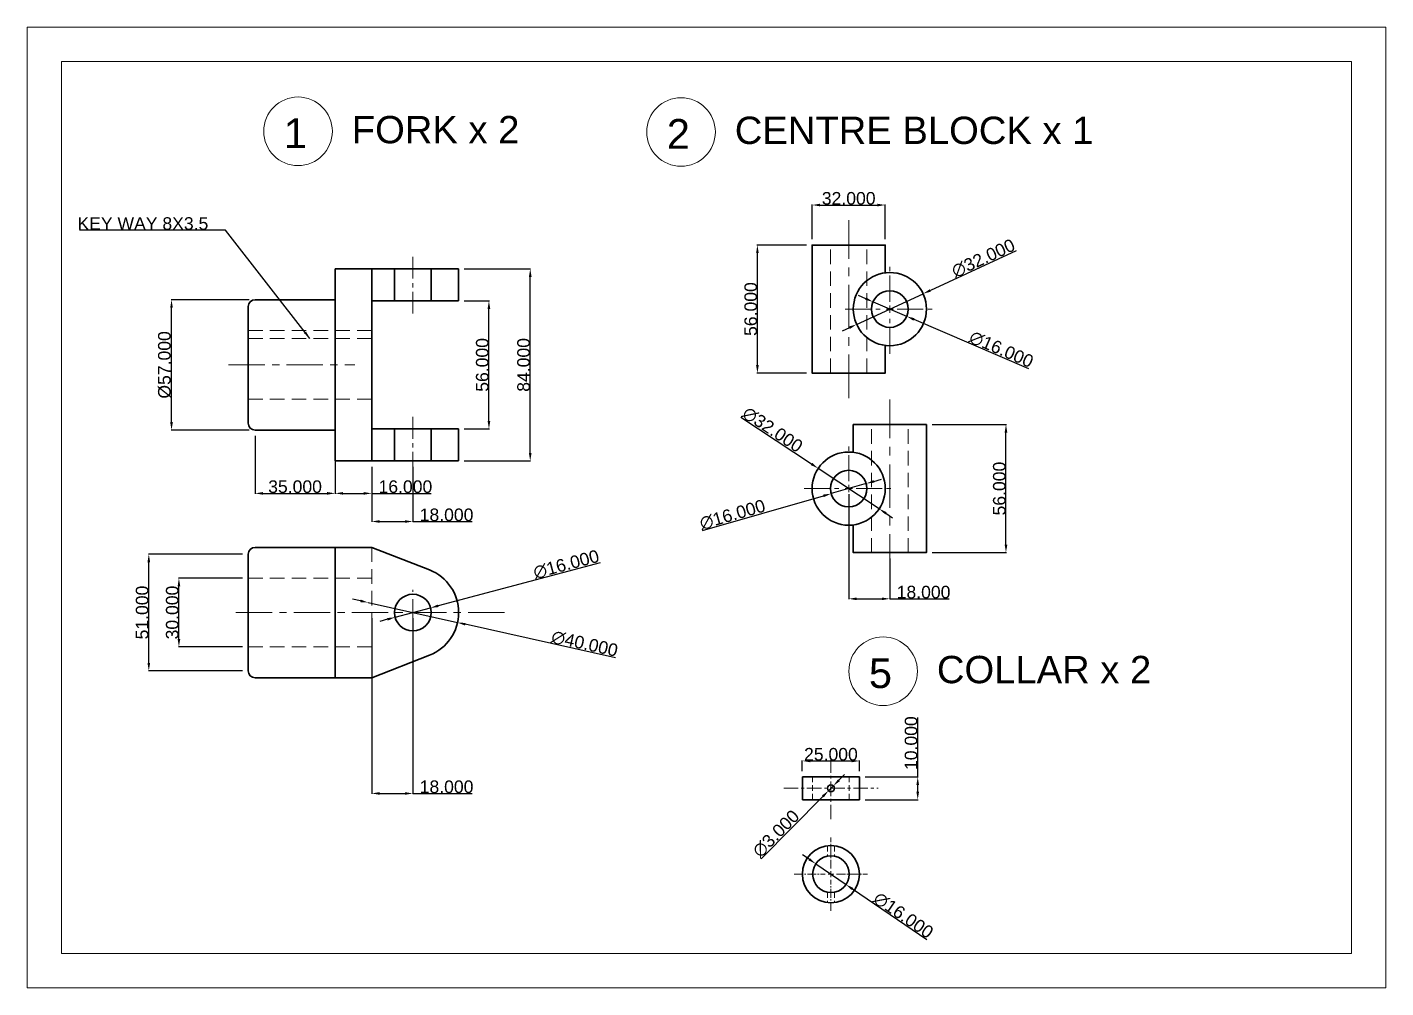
# Model space of a CAD drawing. Header units: millimetres. Extents: x 3164 to 4418, y 1222 to 1642.
# Drawn here: x 3164 to 3758, y 1222 to 1642 of the extents above; entities that cross this region are included whole.
import ezdxf

# ---------------------------------------------------------------- set-up
doc = ezdxf.new("R2010")
doc.units = ezdxf.units.MM
for name, pattern in [('CENTER', [50.8, 31.75, -6.35, 6.35, -6.35]), ('CENTER2', [28.575, 19.05, -3.175, 3.175, -3.175]), ('HIDDEN', [9.525, 6.35, -3.175])]:
    doc.linetypes.add(name, pattern=pattern)
for name, color, linetype, lineweight in [('centerLine', 3, 'CENTER', 18), ('dim', 7, 'Continuous', 18), ('hidden', 152, 'HIDDEN', 18), ('object', 50, 'Continuous', 30)]:
    doc.layers.add(name, color=color, linetype=linetype, lineweight=lineweight)
doc.styles.get("Standard").update_dxf_attribs({"font": 'arial.ttf'})
doc.dimstyles.get("Standard").update_dxf_attribs({"dimtxt": 5.5, "dimasz": 3.5, "dimexe": 0.18, "dimexo": 2.5, "dimgap": 0.09, "dimtad": 1, "dimdec": 3, "dimzin": 0, "dimdsep": 46, "dimtxsty": 'Standard', "dimcen": 0.09, "dimclre": 3, "dimadec": 0, "dimazin": 0, "dimtfac": 1, "dimtdec": 3, "dimtmove": 0, "dimatfit": 3, "dimfxl": 1, "dimtolj": 1, "dimtzin": 0, "dimarcsym": 0})

# ---------------------------------------------------------------- blocks, each defined once
blk = doc.blocks.new('*D6')
at = {"layer": 'Defpoints', "color": 0, "transparency": 16777216}
for p in [(3226.88, 1522.41), (3263.38, 1522.41), (3263.38, 1465.41)]:
    blk.add_point(p, dxfattribs=at)
at = {"layer": 'dim', "color": 3, "lineweight": -2, "transparency": 16777216}
for p, q in [((3260.88, 1522.41), (3226.7, 1522.41)), ((3260.88, 1465.41), (3226.7, 1465.41))]:
    blk.add_line(p, q, dxfattribs=at)
at = {"layer": 'dim', "color": 0, "lineweight": -2, "transparency": 16777216}
blk.add_line((3226.88, 1468.91), (3226.88, 1518.91), dxfattribs=at)
at = {"layer": 'dim', "color": 0, "transparency": 16777216}
for points in [[(3226.29, 1518.91), (3227.46, 1518.91), (3226.88, 1522.41)], [(3226.29, 1468.91), (3227.46, 1468.91), (3226.88, 1465.41)]]:
    blk.add_solid(points, dxfattribs=at)
at = {"layer": 'dim', "color": 0, "transparency": 16777216, "insert": (3223.82, 1493.91), "char_height": 5.5, "attachment_point": 5, "rotation": 90}
blk.add_mtext('\\A1;%%C57.000', dxfattribs=at)
blk = doc.blocks.new('*D9')
at = {"layer": 'Defpoints', "color": 0, "transparency": 16777216}
for p in [(3263.38, 1465.41), (3298.38, 1465.41), (3298.38, 1437.75)]:
    blk.add_point(p, dxfattribs=at)
at = {"layer": 'dim', "color": 3, "lineweight": -2, "transparency": 16777216}
for p, q in [((3263.38, 1462.91), (3263.38, 1437.57)), ((3298.38, 1462.91), (3298.38, 1437.57))]:
    blk.add_line(p, q, dxfattribs=at)
at = {"layer": 'dim', "color": 0, "lineweight": -2, "transparency": 16777216}
blk.add_line((3266.88, 1437.75), (3294.88, 1437.75), dxfattribs=at)
at = {"layer": 'dim', "color": 0, "transparency": 16777216}
for points in [[(3266.88, 1438.33), (3266.88, 1437.16), (3263.38, 1437.75)], [(3294.88, 1438.33), (3294.88, 1437.16), (3298.38, 1437.75)]]:
    blk.add_solid(points, dxfattribs=at)
at = {"layer": 'dim', "color": 0, "transparency": 16777216, "insert": (3280.88, 1440.65), "char_height": 5.5, "attachment_point": 5}
blk.add_mtext('\\A1;35.000', dxfattribs=at)
blk = doc.blocks.new('*D10')
at = {"layer": 'Defpoints', "color": 0, "transparency": 16777216}
for p in [(3298.38, 1451.91), (3314.38, 1451.91), (3314.38, 1437.75)]:
    blk.add_point(p, dxfattribs=at)
at = {"layer": 'dim', "color": 3, "lineweight": -2, "transparency": 16777216}
for p, q in [((3298.38, 1449.41), (3298.38, 1437.57)), ((3314.38, 1449.41), (3314.38, 1437.57))]:
    blk.add_line(p, q, dxfattribs=at)
at = {"layer": 'dim', "color": 0, "lineweight": -2, "transparency": 16777216}
for p, q in [((3301.88, 1437.75), (3310.88, 1437.75)), ((3314.38, 1437.75), (3340.36, 1437.75))]:
    blk.add_line(p, q, dxfattribs=at)
at = {"layer": 'dim', "color": 0, "transparency": 16777216}
for points in [[(3301.88, 1438.33), (3301.88, 1437.16), (3298.38, 1437.75)], [(3310.88, 1438.33), (3310.88, 1437.16), (3314.38, 1437.75)]]:
    blk.add_solid(points, dxfattribs=at)
at = {"layer": 'dim', "color": 0, "transparency": 16777216, "insert": (3329.12, 1440.65), "char_height": 5.5, "attachment_point": 5}
blk.add_mtext('\\A1;16.000', dxfattribs=at)
blk = doc.blocks.new('*D12')
at = {"layer": 'Defpoints', "color": 0, "transparency": 16777216}
for p in [(3314.38, 1385.64), (3332.38, 1385.64), (3332.38, 1306.55)]:
    blk.add_point(p, dxfattribs=at)
at = {"layer": 'dim', "color": 3, "lineweight": -2, "transparency": 16777216}
for p, q in [((3314.38, 1383.14), (3314.38, 1306.37)), ((3332.38, 1383.14), (3332.38, 1306.37))]:
    blk.add_line(p, q, dxfattribs=at)
at = {"layer": 'dim', "color": 0, "lineweight": -2, "transparency": 16777216}
for p, q in [((3317.88, 1306.55), (3328.88, 1306.55)), ((3332.38, 1306.55), (3358.36, 1306.55))]:
    blk.add_line(p, q, dxfattribs=at)
at = {"layer": 'dim', "color": 0, "transparency": 16777216}
for points in [[(3317.88, 1307.13), (3317.88, 1305.97), (3314.38, 1306.55)], [(3328.88, 1307.13), (3328.88, 1305.97), (3332.38, 1306.55)]]:
    blk.add_solid(points, dxfattribs=at)
at = {"layer": 'dim', "color": 0, "transparency": 16777216, "insert": (3347.12, 1309.45), "char_height": 5.5, "attachment_point": 5}
blk.add_mtext('\\A1;18.000', dxfattribs=at)
blk = doc.blocks.new('*D13')
at = {"layer": 'Defpoints', "color": 0, "transparency": 16777216}
for p in [(3352.38, 1535.91), (3383.7, 1535.91), (3352.38, 1451.91)]:
    blk.add_point(p, dxfattribs=at)
at = {"layer": 'dim', "color": 3, "lineweight": -2, "transparency": 16777216}
for p, q in [((3354.88, 1535.91), (3383.88, 1535.91)), ((3354.88, 1451.91), (3383.88, 1451.91))]:
    blk.add_line(p, q, dxfattribs=at)
at = {"layer": 'dim', "color": 0, "lineweight": -2, "transparency": 16777216}
blk.add_line((3383.7, 1455.41), (3383.7, 1532.41), dxfattribs=at)
at = {"layer": 'dim', "color": 0, "transparency": 16777216}
for points in [[(3383.12, 1532.41), (3384.28, 1532.41), (3383.7, 1535.91)], [(3383.12, 1455.41), (3384.28, 1455.41), (3383.7, 1451.91)]]:
    blk.add_solid(points, dxfattribs=at)
at = {"layer": 'dim', "color": 0, "transparency": 16777216, "insert": (3380.8, 1493.91), "char_height": 5.5, "attachment_point": 5, "rotation": 90}
blk.add_mtext('\\A1;84.000', dxfattribs=at)
blk = doc.blocks.new('*D14')
at = {"layer": 'Defpoints', "color": 0, "transparency": 16777216}
for p in [(3352.38, 1521.91), (3365.64, 1521.91), (3352.38, 1465.91)]:
    blk.add_point(p, dxfattribs=at)
at = {"layer": 'dim', "color": 3, "lineweight": -2, "transparency": 16777216}
for p, q in [((3354.88, 1521.91), (3365.82, 1521.91)), ((3354.88, 1465.91), (3365.82, 1465.91))]:
    blk.add_line(p, q, dxfattribs=at)
at = {"layer": 'dim', "color": 0, "lineweight": -2, "transparency": 16777216}
blk.add_line((3365.64, 1469.41), (3365.64, 1518.41), dxfattribs=at)
at = {"layer": 'dim', "color": 0, "transparency": 16777216}
for points in [[(3365.06, 1518.41), (3366.23, 1518.41), (3365.64, 1521.91)], [(3365.06, 1469.41), (3366.23, 1469.41), (3365.64, 1465.91)]]:
    blk.add_solid(points, dxfattribs=at)
at = {"layer": 'dim', "color": 0, "transparency": 16777216, "insert": (3362.75, 1493.91), "char_height": 5.5, "attachment_point": 5, "rotation": 90}
blk.add_mtext('\\A1;56.000', dxfattribs=at)
blk = doc.blocks.new('*D15')
at = {"layer": 'Defpoints', "color": 0, "transparency": 16777216}
for p in [(3314.38, 1451.91), (3332.38, 1451.91), (3332.38, 1425.44)]:
    blk.add_point(p, dxfattribs=at)
at = {"layer": 'dim', "color": 3, "lineweight": -2, "transparency": 16777216}
for p, q in [((3314.38, 1449.41), (3314.38, 1425.26)), ((3332.38, 1449.41), (3332.38, 1425.26))]:
    blk.add_line(p, q, dxfattribs=at)
at = {"layer": 'dim', "color": 0, "lineweight": -2, "transparency": 16777216}
for p, q in [((3317.88, 1425.44), (3328.88, 1425.44)), ((3332.38, 1425.44), (3358.36, 1425.44))]:
    blk.add_line(p, q, dxfattribs=at)
at = {"layer": 'dim', "color": 0, "transparency": 16777216}
for points in [[(3317.88, 1426.02), (3317.88, 1424.86), (3314.38, 1425.44)], [(3328.88, 1426.02), (3328.88, 1424.86), (3332.38, 1425.44)]]:
    blk.add_solid(points, dxfattribs=at)
at = {"layer": 'dim', "color": 0, "transparency": 16777216, "insert": (3347.12, 1428.34), "char_height": 5.5, "attachment_point": 5}
blk.add_mtext('\\A1;18.000', dxfattribs=at)
blk = doc.blocks.new('*D16')
at = {"layer": 'Defpoints', "color": 0, "transparency": 16777216}
for p in [(3230.11, 1400.64), (3260.38, 1400.64), (3260.38, 1370.64)]:
    blk.add_point(p, dxfattribs=at)
at = {"layer": 'dim', "color": 3, "lineweight": -2, "transparency": 16777216}
for p, q in [((3257.88, 1400.64), (3229.93, 1400.64)), ((3257.88, 1370.64), (3229.93, 1370.64))]:
    blk.add_line(p, q, dxfattribs=at)
at = {"layer": 'dim', "color": 0, "lineweight": -2, "transparency": 16777216}
blk.add_line((3230.11, 1374.14), (3230.11, 1397.14), dxfattribs=at)
at = {"layer": 'dim', "color": 0, "transparency": 16777216}
for points in [[(3229.53, 1397.14), (3230.7, 1397.14), (3230.11, 1400.64)], [(3229.53, 1374.14), (3230.7, 1374.14), (3230.11, 1370.64)]]:
    blk.add_solid(points, dxfattribs=at)
at = {"layer": 'dim', "color": 0, "transparency": 16777216, "insert": (3227.21, 1385.64), "char_height": 5.5, "attachment_point": 5, "rotation": 90}
blk.add_mtext('\\A1;30.000', dxfattribs=at)
blk = doc.blocks.new('*D17')
at = {"layer": 'Defpoints', "color": 0, "transparency": 16777216}
for p in [(3216.94, 1411.14), (3260.38, 1411.14), (3260.38, 1360.14)]:
    blk.add_point(p, dxfattribs=at)
at = {"layer": 'dim', "color": 3, "lineweight": -2, "transparency": 16777216}
for p, q in [((3257.88, 1411.14), (3216.76, 1411.14)), ((3257.88, 1360.14), (3216.76, 1360.14))]:
    blk.add_line(p, q, dxfattribs=at)
at = {"layer": 'dim', "color": 0, "lineweight": -2, "transparency": 16777216}
blk.add_line((3216.94, 1363.64), (3216.94, 1407.64), dxfattribs=at)
at = {"layer": 'dim', "color": 0, "transparency": 16777216}
for points in [[(3216.35, 1407.64), (3217.52, 1407.64), (3216.94, 1411.14)], [(3216.35, 1363.64), (3217.52, 1363.64), (3216.94, 1360.14)]]:
    blk.add_solid(points, dxfattribs=at)
at = {"layer": 'dim', "color": 0, "transparency": 16777216, "insert": (3214.04, 1385.64), "char_height": 5.5, "attachment_point": 5, "rotation": 90}
blk.add_mtext('\\A1;51.000', dxfattribs=at)
blk = doc.blocks.new('*D19')
at = {"layer": 'Defpoints', "color": 0, "transparency": 16777216}
for p in [(3340.12, 1387.7), (3324.65, 1383.58)]:
    blk.add_point(p, dxfattribs=at)
at = {"layer": 'dim', "color": 0, "lineweight": -2, "transparency": 16777216}
for p, q in [((3414.21, 1407.44), (3343.5, 1388.6)), ((3324.65, 1383.58), (3340.12, 1387.7)), ((3321.27, 1382.68), (3317.89, 1381.77))]:
    blk.add_line(p, q, dxfattribs=at)
at = {"layer": 'dim', "color": 0, "transparency": 16777216}
for points in [[(3343.35, 1389.16), (3343.65, 1388.03), (3340.12, 1387.7)], [(3321.12, 1383.24), (3321.42, 1382.11), (3324.65, 1383.58)]]:
    blk.add_solid(points, dxfattribs=at)
at = {"layer": 'dim', "color": 0, "transparency": 16777216, "insert": (3399.43, 1406.66), "char_height": 5.5, "attachment_point": 5, "rotation": 14.92216}
blk.add_mtext('\\A1;∅16.000', dxfattribs=at)
blk = doc.blocks.new('*D20')
at = {"layer": 'Defpoints', "color": 0, "transparency": 16777216}
for p in [(3312.87, 1390), (3351.9, 1381.28)]:
    blk.add_point(p, dxfattribs=at)
at = {"layer": 'dim', "color": 0, "lineweight": -2, "transparency": 16777216}
for p, q in [((3309.45, 1390.76), (3306.03, 1391.52)), ((3312.87, 1390), (3351.9, 1381.28)), ((3420.94, 1365.86), (3355.32, 1380.51))]:
    blk.add_line(p, q, dxfattribs=at)
at = {"layer": 'dim', "color": 0, "transparency": 16777216}
for points in [[(3309.58, 1391.33), (3309.32, 1390.19), (3312.87, 1390)], [(3355.45, 1381.08), (3355.19, 1379.95), (3351.9, 1381.28)]]:
    blk.add_solid(points, dxfattribs=at)
at = {"layer": 'dim', "color": 0, "transparency": 16777216, "insert": (3407.47, 1372), "char_height": 5.5, "attachment_point": 5, "rotation": 347.41041}
blk.add_mtext('\\A1;∅40.000', dxfattribs=at)
blk = doc.blocks.new('*U21')
at = {"layer": 'centerLine', "color": 0, "linetype": 'CENTER2', "ltscale": 0.6, "transparency": 16777216}
for p, q in [((0, 3.2), (0, 19.5)), ((-19.5, 0), (-3.2, 0)), ((3.2, 0), (19.5, 0)), ((0, -19.5), (0, -3.2))]:
    blk.add_line(p, q, dxfattribs=at)
at = {"layer": 'centerLine', "color": 0, "linetype": 'Continuous', "ltscale": 0.6, "transparency": 16777216}
for p, q in [((-1.6, 0), (1.6, 0)), ((0, -1.6), (0, 1.6))]:
    blk.add_line(p, q, dxfattribs=at)
blk = doc.blocks.new('*U23')
at = {"layer": 'centerLine', "color": 0, "linetype": 'CENTER2', "ltscale": 0.6, "transparency": 16777216}
for p, q in [((0, 3.2), (0, 19.5)), ((-19.5, 0), (-3.2, 0)), ((3.2, 0), (19.5, 0)), ((0, -19.5), (0, -3.2))]:
    blk.add_line(p, q, dxfattribs=at)
at = {"layer": 'centerLine', "color": 0, "linetype": 'Continuous', "ltscale": 0.6, "transparency": 16777216}
for p, q in [((-1.6, 0), (1.6, 0)), ((0, -1.6), (0, 1.6))]:
    blk.add_line(p, q, dxfattribs=at)
blk = doc.blocks.new('*D24')
at = {"layer": 'Defpoints', "color": 0, "transparency": 16777216}
for p in [(3555.46, 1525.02), (3526.39, 1511.62)]:
    blk.add_point(p, dxfattribs=at)
at = {"layer": 'dim', "color": 0, "lineweight": -2, "transparency": 16777216}
for p, q in [((3596.22, 1543.8), (3558.64, 1526.48)), ((3526.39, 1511.62), (3555.46, 1525.02)), ((3523.22, 1510.16), (3520.04, 1508.69))]:
    blk.add_line(p, q, dxfattribs=at)
at = {"layer": 'dim', "color": 0, "transparency": 16777216}
for points in [[(3558.39, 1527.01), (3558.88, 1525.95), (3555.46, 1525.02)], [(3522.97, 1510.69), (3523.46, 1509.63), (3526.39, 1511.62)]]:
    blk.add_solid(points, dxfattribs=at)
at = {"layer": 'dim', "color": 0, "transparency": 16777216, "insert": (3581.79, 1540.51), "char_height": 5.5, "attachment_point": 5, "rotation": 24.74182}
blk.add_mtext('\\A1;∅32.000', dxfattribs=at)
blk = doc.blocks.new('*D26')
at = {"layer": 'Defpoints', "color": 0, "transparency": 16777216}
for p in [(3509.59, 1448.67), (3536.26, 1430.99)]:
    blk.add_point(p, dxfattribs=at)
at = {"layer": 'dim', "color": 0, "lineweight": -2, "transparency": 16777216}
for p, q in [((3475.84, 1471.02), (3506.67, 1450.6)), ((3536.26, 1430.99), (3509.59, 1448.67)), ((3539.18, 1429.06), (3542.1, 1427.12))]:
    blk.add_line(p, q, dxfattribs=at)
at = {"layer": 'dim', "color": 0, "transparency": 16777216}
for points in [[(3506.99, 1451.09), (3506.35, 1450.11), (3509.59, 1448.67)], [(3539.5, 1429.54), (3538.86, 1428.57), (3536.26, 1430.99)]]:
    blk.add_solid(points, dxfattribs=at)
at = {"layer": 'dim', "color": 0, "transparency": 16777216, "insert": (3489.61, 1465.57), "char_height": 5.5, "attachment_point": 5, "rotation": 326.47167}
blk.add_mtext('\\A1;∅32.000', dxfattribs=at)
blk = doc.blocks.new('*D27')
at = {"layer": 'Defpoints', "color": 0, "transparency": 16777216}
for p in [(3515.24, 1437.62), (3530.61, 1442.04)]:
    blk.add_point(p, dxfattribs=at)
at = {"layer": 'dim', "color": 0, "lineweight": -2, "transparency": 16777216}
for p, q in [((3533.98, 1443), (3537.34, 1443.97)), ((3530.61, 1442.04), (3515.24, 1437.62)), ((3459.03, 1421.47), (3511.87, 1436.65))]:
    blk.add_line(p, q, dxfattribs=at)
at = {"layer": 'dim', "color": 0, "transparency": 16777216}
for points in [[(3533.82, 1443.56), (3534.14, 1442.44), (3530.61, 1442.04)], [(3511.71, 1437.21), (3512.03, 1436.09), (3515.24, 1437.62)]]:
    blk.add_solid(points, dxfattribs=at)
at = {"layer": 'dim', "color": 0, "transparency": 16777216, "insert": (3472.12, 1428.4), "char_height": 5.5, "attachment_point": 5, "rotation": 16.03127}
blk.add_mtext('\\A1;∅16.000', dxfattribs=at)
blk = doc.blocks.new('*D28')
at = {"layer": 'Defpoints', "color": 0, "transparency": 16777216}
for p in [(3533.58, 1521.48), (3548.27, 1515.16)]:
    blk.add_point(p, dxfattribs=at)
at = {"layer": 'dim', "color": 0, "lineweight": -2, "transparency": 16777216}
for p, q in [((3530.36, 1522.86), (3527.15, 1524.25)), ((3533.58, 1521.48), (3548.27, 1515.16)), ((3601.75, 1492.17), (3551.49, 1513.78))]:
    blk.add_line(p, q, dxfattribs=at)
at = {"layer": 'dim', "color": 0, "transparency": 16777216}
for points in [[(3530.59, 1523.4), (3530.13, 1522.33), (3533.58, 1521.48)], [(3551.72, 1514.31), (3551.26, 1513.24), (3548.27, 1515.16)]]:
    blk.add_solid(points, dxfattribs=at)
at = {"layer": 'dim', "color": 0, "transparency": 16777216, "insert": (3589.64, 1500.69), "char_height": 5.5, "attachment_point": 5, "rotation": 336.7322}
blk.add_mtext('\\A1;∅16.000', dxfattribs=at)
blk = doc.blocks.new('*D29')
at = {"layer": 'Defpoints', "color": 0, "transparency": 16777216}
for p in [(3483.02, 1546.32), (3506.93, 1546.32), (3506.93, 1490.32)]:
    blk.add_point(p, dxfattribs=at)
at = {"layer": 'dim', "color": 3, "lineweight": -2, "transparency": 16777216}
for p, q in [((3504.43, 1546.32), (3482.84, 1546.32)), ((3504.43, 1490.32), (3482.84, 1490.32))]:
    blk.add_line(p, q, dxfattribs=at)
at = {"layer": 'dim', "color": 0, "lineweight": -2, "transparency": 16777216}
blk.add_line((3483.02, 1493.82), (3483.02, 1542.82), dxfattribs=at)
at = {"layer": 'dim', "color": 0, "transparency": 16777216}
for points in [[(3482.44, 1542.82), (3483.6, 1542.82), (3483.02, 1546.32)], [(3482.44, 1493.82), (3483.6, 1493.82), (3483.02, 1490.32)]]:
    blk.add_solid(points, dxfattribs=at)
at = {"layer": 'dim', "color": 0, "transparency": 16777216, "insert": (3480.12, 1518.32), "char_height": 5.5, "attachment_point": 5, "rotation": 90}
blk.add_mtext('\\A1;56.000', dxfattribs=at)
blk = doc.blocks.new('*D30')
at = {"layer": 'Defpoints', "color": 0, "transparency": 16777216}
for p in [(3556.93, 1467.83), (3591.69, 1467.83), (3556.93, 1411.83)]:
    blk.add_point(p, dxfattribs=at)
at = {"layer": 'dim', "color": 3, "lineweight": -2, "transparency": 16777216}
for p, q in [((3559.43, 1467.83), (3591.87, 1467.83)), ((3559.43, 1411.83), (3591.87, 1411.83))]:
    blk.add_line(p, q, dxfattribs=at)
at = {"layer": 'dim', "color": 0, "lineweight": -2, "transparency": 16777216}
blk.add_line((3591.69, 1415.33), (3591.69, 1464.33), dxfattribs=at)
at = {"layer": 'dim', "color": 0, "transparency": 16777216}
for points in [[(3591.11, 1464.33), (3592.28, 1464.33), (3591.69, 1467.83)], [(3591.11, 1415.33), (3592.28, 1415.33), (3591.69, 1411.83)]]:
    blk.add_solid(points, dxfattribs=at)
at = {"layer": 'dim', "color": 0, "transparency": 16777216, "insert": (3588.8, 1439.83), "char_height": 5.5, "attachment_point": 5, "rotation": 90}
blk.add_mtext('\\A1;56.000', dxfattribs=at)
blk = doc.blocks.new('*D31')
at = {"layer": 'Defpoints', "color": 0, "transparency": 16777216}
for p in [(3538.93, 1563.81), (3506.93, 1546.32), (3538.93, 1546.32)]:
    blk.add_point(p, dxfattribs=at)
at = {"layer": 'dim', "color": 3, "lineweight": -2, "transparency": 16777216}
for p, q in [((3506.93, 1548.82), (3506.93, 1563.99)), ((3538.93, 1548.82), (3538.93, 1563.99))]:
    blk.add_line(p, q, dxfattribs=at)
at = {"layer": 'dim', "color": 0, "lineweight": -2, "transparency": 16777216}
blk.add_line((3510.43, 1563.81), (3535.43, 1563.81), dxfattribs=at)
at = {"layer": 'dim', "color": 0, "transparency": 16777216}
for points in [[(3510.43, 1564.39), (3510.43, 1563.22), (3506.93, 1563.81)], [(3535.43, 1564.39), (3535.43, 1563.22), (3538.93, 1563.81)]]:
    blk.add_solid(points, dxfattribs=at)
at = {"layer": 'dim', "color": 0, "transparency": 16777216, "insert": (3522.93, 1566.71), "char_height": 5.5, "attachment_point": 5}
blk.add_mtext('\\A1;32.000', dxfattribs=at)
blk = doc.blocks.new('*D32')
at = {"layer": 'Defpoints', "color": 0, "transparency": 16777216}
for p in [(3522.93, 1439.83), (3540.93, 1411.83), (3540.93, 1391.65)]:
    blk.add_point(p, dxfattribs=at)
at = {"layer": 'dim', "color": 3, "lineweight": -2, "transparency": 16777216}
for p, q in [((3522.93, 1437.33), (3522.93, 1391.47)), ((3540.93, 1409.33), (3540.93, 1391.47))]:
    blk.add_line(p, q, dxfattribs=at)
at = {"layer": 'dim', "color": 0, "lineweight": -2, "transparency": 16777216}
for p, q in [((3526.43, 1391.65), (3537.43, 1391.65)), ((3540.93, 1391.65), (3566.9, 1391.65))]:
    blk.add_line(p, q, dxfattribs=at)
at = {"layer": 'dim', "color": 0, "transparency": 16777216}
for points in [[(3526.43, 1392.23), (3526.43, 1391.06), (3522.93, 1391.65)], [(3537.43, 1392.23), (3537.43, 1391.06), (3540.93, 1391.65)]]:
    blk.add_solid(points, dxfattribs=at)
at = {"layer": 'dim', "color": 0, "transparency": 16777216, "insert": (3555.66, 1394.55), "char_height": 5.5, "attachment_point": 5}
blk.add_mtext('\\A1;18.000', dxfattribs=at)
blk = doc.blocks.new('*U46')
at = {"layer": 'centerLine', "color": 0, "linetype": 'CENTER2', "ltscale": 0.2, "transparency": 16777216}
for p, q in [((0, 2.5), (0, 16)), ((-16, 0), (-2.5, 0)), ((2.5, 0), (16, 0)), ((0, -16), (0, -2.5))]:
    blk.add_line(p, q, dxfattribs=at)
at = {"layer": 'centerLine', "color": 0, "linetype": 'Continuous', "ltscale": 0.2, "transparency": 16777216}
for p, q in [((-1.25, 0), (1.25, 0)), ((0, -1.25), (0, 1.25))]:
    blk.add_line(p, q, dxfattribs=at)
blk = doc.blocks.new('*D47')
at = {"layer": 'Defpoints', "color": 0, "transparency": 16777216}
for p in [(3508.57, 1275.79), (3521.76, 1266.73)]:
    blk.add_point(p, dxfattribs=at)
at = {"layer": 'dim', "color": 0, "lineweight": -2, "transparency": 16777216}
for p, q in [((3505.68, 1277.77), (3502.8, 1279.75)), ((3508.57, 1275.79), (3521.76, 1266.73)), ((3557.03, 1242.51), (3524.64, 1264.75))]:
    blk.add_line(p, q, dxfattribs=at)
at = {"layer": 'dim', "color": 0, "transparency": 16777216}
for points in [[(3506.01, 1278.25), (3505.35, 1277.29), (3508.57, 1275.79)], [(3524.97, 1265.23), (3524.31, 1264.27), (3521.76, 1266.73)]]:
    blk.add_solid(points, dxfattribs=at)
at = {"layer": 'dim', "color": 0, "transparency": 16777216, "insert": (3546.81, 1253.23), "char_height": 5.5, "attachment_point": 5, "rotation": 325.52531}
blk.add_mtext('\\A1;∅16.000', dxfattribs=at)
blk = doc.blocks.new('*D48')
at = {"layer": 'Defpoints', "color": 0, "transparency": 16777216}
for p in [(3514.11, 1307.75), (3516.22, 1309.88)]:
    blk.add_point(p, dxfattribs=at)
at = {"layer": 'dim', "color": 0, "lineweight": -2, "transparency": 16777216}
for p, q in [((3518.68, 1312.36), (3521.15, 1314.85)), ((3516.22, 1309.88), (3514.11, 1307.75)), ((3484.64, 1278.02), (3511.64, 1305.26))]:
    blk.add_line(p, q, dxfattribs=at)
at = {"layer": 'dim', "color": 0, "transparency": 16777216}
for points in [[(3518.27, 1312.77), (3519.1, 1311.95), (3516.22, 1309.88)], [(3511.23, 1305.67), (3512.06, 1304.85), (3514.11, 1307.75)]]:
    blk.add_solid(points, dxfattribs=at)
at = {"layer": 'dim', "color": 0, "transparency": 16777216, "insert": (3491.17, 1288.94), "char_height": 5.5, "attachment_point": 5, "rotation": 45.25583}
blk.add_mtext('\\A1;∅3.000', dxfattribs=at)
blk = doc.blocks.new('*D49')
at = {"layer": 'Defpoints', "color": 0, "transparency": 16777216}
for p in [(3527.66, 1313.81), (3553.11, 1313.81), (3527.66, 1303.81)]:
    blk.add_point(p, dxfattribs=at)
at = {"layer": 'dim', "color": 0, "lineweight": -2, "transparency": 16777216}
for p, q in [((3553.11, 1313.81), (3553.11, 1339.79)), ((3553.11, 1307.31), (3553.11, 1310.31))]:
    blk.add_line(p, q, dxfattribs=at)
at = {"layer": 'dim', "color": 3, "lineweight": -2, "transparency": 16777216}
for p, q in [((3530.16, 1313.81), (3553.29, 1313.81)), ((3530.16, 1303.81), (3553.29, 1303.81))]:
    blk.add_line(p, q, dxfattribs=at)
at = {"layer": 'dim', "color": 0, "transparency": 16777216}
for points in [[(3552.53, 1310.31), (3553.69, 1310.31), (3553.11, 1313.81)], [(3552.53, 1307.31), (3553.69, 1307.31), (3553.11, 1303.81)]]:
    blk.add_solid(points, dxfattribs=at)
at = {"layer": 'dim', "color": 0, "transparency": 16777216, "insert": (3550.21, 1328.55), "char_height": 5.5, "attachment_point": 5, "rotation": 90}
blk.add_mtext('\\A1;10.000', dxfattribs=at)
blk = doc.blocks.new('*D50')
at = {"layer": 'Defpoints', "color": 0, "transparency": 16777216}
for p in [(3527.66, 1320.75), (3502.66, 1313.81), (3527.66, 1313.81)]:
    blk.add_point(p, dxfattribs=at)
at = {"layer": 'dim', "color": 3, "lineweight": -2, "transparency": 16777216}
for p, q in [((3502.66, 1316.31), (3502.66, 1320.93)), ((3527.66, 1316.31), (3527.66, 1320.93))]:
    blk.add_line(p, q, dxfattribs=at)
at = {"layer": 'dim', "color": 0, "lineweight": -2, "transparency": 16777216}
blk.add_line((3506.16, 1320.75), (3524.16, 1320.75), dxfattribs=at)
at = {"layer": 'dim', "color": 0, "transparency": 16777216}
for points in [[(3506.16, 1321.34), (3506.16, 1320.17), (3502.66, 1320.75)], [(3524.16, 1321.34), (3524.16, 1320.17), (3527.66, 1320.75)]]:
    blk.add_solid(points, dxfattribs=at)
at = {"layer": 'dim', "color": 0, "transparency": 16777216, "insert": (3515.16, 1323.65), "char_height": 5.5, "attachment_point": 5}
blk.add_mtext('\\A1;25.000', dxfattribs=at)

msp = doc.modelspace()

# ---------------------------------------------------------------- linework, layer by layer
at = {"layer": 'centerLine', "ltscale": 0.6}
for p, q in [((3522.9256, 1479.3974), (3522.9256, 1557.2431)), ((3540.9256, 1400.9054), (3540.9256, 1478.7511))]:
    msp.add_line(p, q, dxfattribs=at)
at = {"layer": 'centerLine', "ltscale": 0.3}
for p, q in [((3332.3849, 1516.381), (3332.3849, 1541.4404)), ((3332.3849, 1446.381), (3332.3849, 1471.4404))]:
    msp.add_line(p, q, dxfattribs=at)
at = {"layer": 'centerLine', "ltscale": 0.5}
for p, q in [((3251.8023, 1493.9107), (3306.9674, 1493.9107)), ((3332.3849, 1375.6367), (3332.3849, 1395.6367)), ((3254.9734, 1385.6367), (3373.7963, 1385.6367))]:
    msp.add_line(p, q, dxfattribs=at)
at = {"layer": 'centerLine', "ltscale": 0.2}
for p, q in [((3515.1629, 1295.2736), (3515.1629, 1322.3522)), ((3494.5361, 1308.8129), (3535.7897, 1308.8129))]:
    msp.add_line(p, q, dxfattribs=at)
at = {"layer": 'dim'}
for points in [[(3163.7638, 1641.5681), (3757.7638, 1641.5681), (3757.7638, 1221.5681), (3163.7638, 1221.5681)], [(3178.7638, 1626.5681), (3742.7638, 1626.5681), (3742.7638, 1236.5681), (3178.7638, 1236.5681)]]:
    msp.add_lwpolyline(points, close=True, dxfattribs=at)
for centre in [(3282.1827, 1596.0438), (3449.6356, 1595.7379), (3537.989, 1359.9914)]:
    msp.add_circle(centre, 15, dxfattribs=at)
at = {"layer": 'hidden'}
for p, q in [((3514.9256, 1490.3203), (3514.9256, 1546.3203)), ((3530.9256, 1490.3203), (3530.9256, 1546.3203)), ((3260.3849, 1508.9107), (3314.3849, 1508.9107)), ((3260.3849, 1505.4107), (3314.3849, 1505.4107)), ((3260.3849, 1478.9107), (3314.3849, 1478.9107)), ((3532.9256, 1411.8283), (3532.9256, 1467.8283)), ((3548.9256, 1411.8283), (3548.9256, 1467.8283)), ((3314.3849, 1414.1367), (3314.3849, 1357.1367)), ((3260.3849, 1400.6367), (3314.3849, 1400.6367)), ((3260.3849, 1370.6367), (3314.3849, 1370.6367))]:
    msp.add_line(p, q, dxfattribs=at)
at = {"layer": 'hidden', "ltscale": 0.4}
for p, q in [((3507.1629, 1303.8129), (3507.1629, 1313.8129)), ((3523.1629, 1303.8129), (3523.1629, 1313.8129)), ((3513.6629, 1283.6687), (3513.6629, 1279.1171)), ((3516.6629, 1283.6687), (3516.6629, 1279.1171)), ((3513.6629, 1263.4009), (3513.6629, 1258.8493)), ((3516.6629, 1263.4009), (3516.6629, 1258.8493))]:
    msp.add_line(p, q, dxfattribs=at)
at = {"layer": 'object'}
for p, q in [((3298.3849, 1451.9107), (3298.3849, 1535.9107)), ((3298.3849, 1535.9107), (3352.3849, 1535.9107)), ((3314.3849, 1451.9107), (3314.3849, 1535.9107)), ((3324.3849, 1521.9107), (3324.3849, 1535.9107)), ((3340.3849, 1521.9107), (3340.3849, 1535.9107)), ((3352.3849, 1521.9107), (3352.3849, 1535.9107)), ((3263.3849, 1522.4107), (3298.3849, 1522.4107)), ((3314.3849, 1521.9107), (3352.3849, 1521.9107)), ((3260.3849, 1468.4107), (3260.3849, 1519.4107)), ((3263.3849, 1465.4107), (3298.3849, 1465.4107)), ((3314.3849, 1465.9107), (3352.3849, 1465.9107)), ((3324.3849, 1451.9107), (3324.3849, 1465.9107)), ((3340.3849, 1451.9107), (3340.3849, 1465.9107)), ((3352.3849, 1451.9107), (3352.3849, 1465.9107)), ((3298.3849, 1451.9107), (3352.3849, 1451.9107)), ((3263.3849, 1414.1367), (3314.3849, 1414.1367)), ((3298.3849, 1414.1367), (3298.3849, 1357.1367)), ((3314.3849, 1414.1367), (3339.66, 1404.2666)), ((3260.3849, 1360.1367), (3260.3849, 1411.1367)), ((3314.3849, 1357.1367), (3339.66, 1367.0068)), ((3314.3849, 1357.1367), (3263.3849, 1357.1367)), ((3502.6629, 1313.8129), (3527.6629, 1313.8129)), ((3502.6629, 1303.8129), (3502.6629, 1313.8129)), ((3527.6629, 1303.8129), (3527.6629, 1313.8129)), ((3502.6629, 1303.8129), (3527.6629, 1303.8129))]:
    msp.add_line(p, q, dxfattribs=at)
for points in [[(3538.9256, 1502.4458), (3538.9256, 1490.3203), (3506.9256, 1490.3203), (3506.9256, 1546.3203), (3538.9256, 1546.3203), (3538.9256, 1534.1948)], [(3524.9256, 1423.9537), (3524.9256, 1411.8283), (3556.9256, 1411.8283), (3556.9256, 1467.8283), (3524.9256, 1467.8283), (3524.9256, 1455.7028)]]:
    msp.add_lwpolyline(points, dxfattribs=at)
for centre, radius in [((3540.9256, 1518.3203), 16), ((3540.9256, 1518.3203), 8), ((3522.9256, 1439.8283), 16), ((3522.9256, 1439.8283), 8), ((3332.3849, 1385.6367), 8), ((3515.1629, 1308.8129), 1.5), ((3515.1629, 1271.259), 12.5), ((3515.1629, 1271.259), 8)]:
    msp.add_circle(centre, radius, dxfattribs=at)
for centre, radius, start, end in [((3263.3849, 1519.4107), 3, 90, 180), ((3263.3849, 1468.4107), 3, 180, 270), ((3263.3849, 1411.1367), 3, 90, 180), ((3332.3849, 1385.6367), 20, 291.3309998, 68.6690002), ((3263.3849, 1360.1367), 3, 180, 270)]:
    msp.add_arc(centre, radius, start, end, dxfattribs=at)

# ---------------------------------------------------------------- block references
at = {"layer": 'centerLine', "linetype": 'CENTER2', "ltscale": 0.6}
for name, p in [('*U21', (3540.9256, 1518.3203)), ('*U23', (3522.9256, 1439.8283))]:
    msp.add_blockref(name, p, dxfattribs=at)
at = {"layer": 'centerLine', "linetype": 'CENTER2', "ltscale": 0.2}
msp.add_blockref('*U46', (3515.1629, 1271.259), dxfattribs=at)

# ---------------------------------------------------------------- texts
at = {"layer": 'dim'}
for s, height, p in [('1', 13.0206, (3275.9477, 1588.6843)), ('FORK x 2', 11.95213, (3305.6782, 1590.7993)), ('2', 13.0206, (3443.4006, 1588.3784)), ('CENTRE BLOCK x 1', 11.952126, (3473.1311, 1590.4934)), ('COLLAR x 2', 11.95213, (3561.4846, 1354.7469)), ('5', 13.0206, (3531.754, 1352.6319))]:
    msp.add_text(s, height=height, dxfattribs=at).set_placement(p)
at = {"layer": 'dim', "insert": (3242.9573, 1552.9004), "char_height": 5.5, "attachment_point": 9}
msp.add_mtext('\\A1;KEY WAY 8X3.5', dxfattribs=at)

# ---------------------------------------------------------------- dimensions: what is measured, and where the dimension line sits
at = {"layer": 'dim'}
for base, p1, p2, picture, middle in [((3538.9256, 1563.8077), (3506.9256, 1546.3203), (3538.9256, 1546.3203), '*D31', (3522.9256, 1566.7077)), ((3314.3849, 1437.7479), (3298.3849, 1451.9107), (3314.3849, 1451.9107), '*D10', (3329.1231, 1440.6461)), ((3332.3849, 1425.4401), (3314.3849, 1451.9107), (3332.3849, 1451.9107), '*D15', (3347.1231, 1428.3382)), ((3540.9256, 1391.6474), (3522.9256, 1439.8283), (3540.9256, 1411.8283), '*D32', (3555.6638, 1394.5456)), ((3332.3849, 1306.5508), (3314.3849, 1385.6367), (3332.3849, 1385.6367), '*D12', (3347.1231, 1309.4489)), ((3527.6629, 1320.7528), (3502.6629, 1313.8129), (3527.6629, 1313.8129), '*D50', (3515.1629, 1323.6509))]:
    dim = msp.add_linear_dim(base=base, p1=p1, p2=p2, dimstyle='Standard', dxfattribs=at)
    dim.commit()
    dim.dimension.update_dxf_attribs({"geometry": picture, "text_midpoint": middle})
for base, p1, p2, picture, middle in [((3483.0211, 1546.3203), (3506.9256, 1490.3203), (3506.9256, 1546.3203), '*D29', (3480.123, 1518.3203)), ((3383.7013, 1535.9107), (3352.3849, 1451.9107), (3352.3849, 1535.9107), '*D13', (3380.8032, 1493.9107)), ((3230.1128, 1400.6367), (3260.3849, 1370.6367), (3260.3849, 1400.6367), '*D16', (3227.2127, 1385.6367)), ((3553.1097, 1313.8129), (3527.6629, 1303.8129), (3527.6629, 1313.8129), '*D49', (3550.2116, 1328.5511))]:
    dim = msp.add_linear_dim(base=base, p1=p1, p2=p2, angle=90, dimstyle='Standard', dxfattribs=at)
    dim.commit()
    dim.dimension.update_dxf_attribs({"geometry": picture, "text_midpoint": middle})
for p1, p2, picture, middle in [((3526.3944, 1511.6238), (3555.4569, 1525.0167), '*D24', (3583.066, 1537.7399)), ((3533.5763, 1521.4805), (3548.275, 1515.16), '*D28', (3588.4371, 1497.8903)), ((3536.2634, 1430.9907), (3509.5878, 1448.6658), '*D26', (3487.9216, 1463.0218)), ((3530.6145, 1442.0376), (3515.2368, 1437.619), '*D27', (3472.9594, 1425.4712)), ((3312.8657, 1389.996), (3351.904, 1381.2773), '*D20', (3406.8013, 1369.0168)), ((3516.2188, 1309.8783), (3514.107, 1307.7475), '*D48', (3493.3343, 1286.7885)), ((3508.5679, 1275.7873), (3521.7579, 1266.7307), '*D47', (3545.0833, 1250.7147))]:
    dim = msp.add_diameter_dim_2p(p1=p1, p2=p2, dimstyle='Standard', dxfattribs=at)
    dim.commit()
    dim.dimension.update_dxf_attribs({"geometry": picture, "text_midpoint": middle, "dimtype": 163})
dim = msp.add_linear_dim(base=(3226.877, 1522.4107), p1=(3263.3849, 1465.4107), p2=(3263.3849, 1522.4107), angle=90, text='%%C<>', dimstyle='Standard', override={"dimpost": ''}, dxfattribs=at)
dim.commit()
dim.dimension.update_dxf_attribs({"geometry": '*D6', "text_midpoint": (3223.825, 1493.9107)})
for base, p1, p2, picture, middle in [((3365.6434, 1521.9107), (3352.3849, 1465.9107), (3352.3849, 1521.9107), '*D14', (3362.7452, 1493.9107)), ((3591.6939, 1467.8283), (3556.9256, 1411.8283), (3556.9256, 1467.8283), '*D30', (3588.7957, 1439.8283)), ((3216.936, 1411.1367), (3260.3849, 1360.1367), (3260.3849, 1411.1367), '*D17', (3214.0379, 1385.6367))]:
    dim = msp.add_linear_dim(base=base, p1=p1, p2=p2, angle=90, dimstyle='Standard', override={"dimpost": ''}, dxfattribs=at)
    dim.commit()
    dim.dimension.update_dxf_attribs({"geometry": picture, "text_midpoint": middle})
dim = msp.add_linear_dim(base=(3298.3849, 1437.7479), p1=(3263.3849, 1465.4107), p2=(3298.3849, 1465.4107), dimstyle='Standard', override={"dimpost": ''}, dxfattribs=at)
dim.commit()
dim.dimension.update_dxf_attribs({"geometry": '*D9', "text_midpoint": (3280.8849, 1440.648)})
dim = msp.add_diameter_dim_2p(p1=(3324.6547, 1383.5766), p2=(3340.1151, 1387.6967), dimstyle='Standard', override={"dimpost": ''}, dxfattribs=at)
dim.commit()
dim.dimension.update_dxf_attribs({"geometry": '*D19', "text_midpoint": (3400.2129, 1403.7124), "dimtype": 163})

# ---------------------------------------------------------------- leaders
at = {"layer": 'dim', "annotation_type": 0, "has_hookline": 1, "hookline_direction": 1, "text_width": 56.3544}
msp.add_leader([(3287.3849, 1505.4107), (3250.5378, 1552.8104), (3243.0473, 1552.8104)], dimstyle='Standard', dxfattribs=at)

doc.saveas('drawing.dxf')
